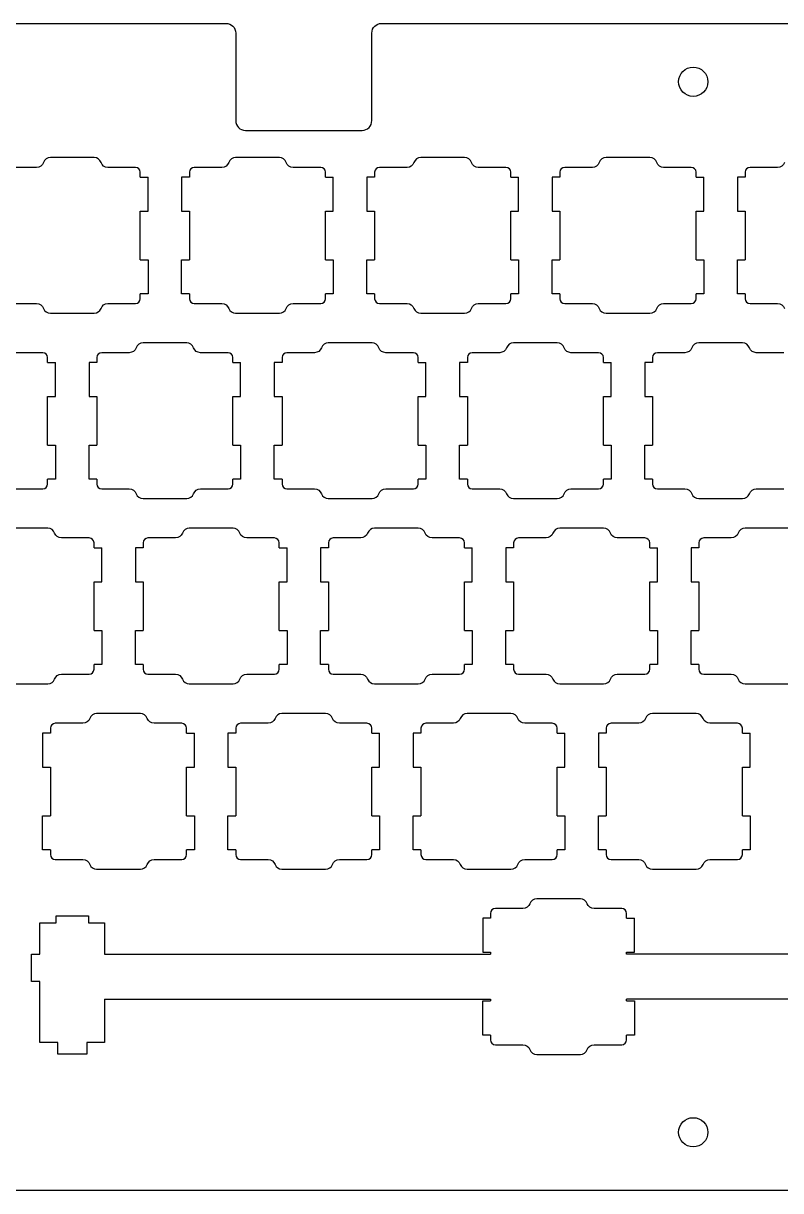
# Model space of a CAD drawing. Header units: millimetres. Extents: x 10 to 990, y 68 to 480.
# Drawn here: x 187.4 to 265.3, y 230 to 350 of the extents above; entities that cross this region are included whole.
import ezdxf

# ---------------------------------------------------------------- set-up
doc = ezdxf.new("R2010")
doc.units = ezdxf.units.MM
doc.header["$MEASUREMENT"] = 0

msp = doc.modelspace()

# ---------------------------------------------------------------- linework, layer by layer
for p, q in [((14.01, 350), (208.24, 350)), ((224.24, 350), (418.48, 350)), ((209.24, 349), (209.24, 340)), ((223.24, 340), (223.24, 349)), ((210.24, 339), (222.24, 339)), ((194.68, 336.2), (190.18, 336.2)), ((213.73, 336.2), (209.23, 336.2)), ((232.78, 336.2), (228.28, 336.2)), ((251.83, 336.2), (247.33, 336.2)), ((188.77, 335.2), (185.93, 335.2)), ((198.93, 335.2), (196.09, 335.2)), ((207.82, 335.2), (204.98, 335.2)), ((217.98, 335.2), (215.14, 335.2)), ((226.87, 335.2), (224.03, 335.2)), ((237.03, 335.2), (234.19, 335.2)), ((245.92, 335.2), (243.08, 335.2)), ((256.08, 335.2), (253.24, 335.2)), ((264.97, 335.2), (262.13, 335.2)), ((199.43, 334.2), (199.43, 334.7)), ((199.43, 334.2), (200.23, 334.2)), ((200.23, 330.7), (200.23, 334.2)), ((204.48, 334.2), (203.68, 334.2)), ((203.68, 334.2), (203.68, 330.7)), ((204.48, 334.7), (204.48, 334.2)), ((218.48, 334.2), (218.48, 334.7)), ((218.48, 334.2), (219.28, 334.2)), ((219.28, 330.7), (219.28, 334.2)), ((223.53, 334.2), (222.73, 334.2)), ((222.73, 334.2), (222.73, 330.7)), ((223.53, 334.7), (223.53, 334.2)), ((237.53, 334.2), (237.53, 334.7)), ((237.53, 334.2), (238.33, 334.2)), ((238.33, 330.7), (238.33, 334.2)), ((242.58, 334.2), (241.78, 334.2)), ((241.78, 334.2), (241.78, 330.7)), ((242.58, 334.7), (242.58, 334.2)), ((256.58, 334.2), (256.58, 334.7)), ((256.58, 334.2), (257.38, 334.2)), ((257.38, 330.7), (257.38, 334.2)), ((261.63, 334.2), (260.83, 334.2)), ((260.83, 334.2), (260.83, 330.7)), ((261.63, 334.7), (261.63, 334.2)), ((199.43, 325.7), (199.43, 330.7)), ((199.43, 330.7), (200.23, 330.7)), ((203.68, 330.7), (204.48, 330.7)), ((204.48, 330.7), (204.48, 325.7)), ((218.48, 325.7), (218.48, 330.7)), ((218.48, 330.7), (219.28, 330.7)), ((222.73, 330.7), (223.53, 330.7)), ((223.53, 330.7), (223.53, 325.7)), ((237.53, 325.7), (237.53, 330.7)), ((237.53, 330.7), (238.33, 330.7)), ((241.78, 330.7), (242.58, 330.7)), ((242.58, 330.7), (242.58, 325.7)), ((256.58, 325.7), (256.58, 330.7)), ((256.58, 330.7), (257.38, 330.7)), ((260.83, 330.7), (261.63, 330.7)), ((261.63, 330.7), (261.63, 325.7)), ((199.43, 325.7), (200.23, 325.7)), ((200.23, 325.7), (200.23, 322.2)), ((203.68, 322.2), (203.68, 325.7)), ((203.68, 325.7), (204.48, 325.7)), ((218.48, 325.7), (219.28, 325.7)), ((219.28, 325.7), (219.28, 322.2)), ((222.73, 322.2), (222.73, 325.7)), ((222.73, 325.7), (223.53, 325.7)), ((237.53, 325.7), (238.33, 325.7)), ((238.33, 325.7), (238.33, 322.2)), ((241.78, 322.2), (241.78, 325.7)), ((241.78, 325.7), (242.58, 325.7)), ((256.58, 325.7), (257.38, 325.7)), ((257.38, 325.7), (257.38, 322.2)), ((260.83, 322.2), (260.83, 325.7)), ((260.83, 325.7), (261.63, 325.7)), ((199.43, 321.7), (199.43, 322.2)), ((200.23, 322.2), (199.43, 322.2)), ((204.48, 322.2), (203.68, 322.2)), ((204.48, 322.2), (204.48, 321.7)), ((218.48, 321.7), (218.48, 322.2)), ((219.28, 322.2), (218.48, 322.2)), ((223.53, 322.2), (222.73, 322.2)), ((223.53, 322.2), (223.53, 321.7)), ((237.53, 321.7), (237.53, 322.2)), ((238.33, 322.2), (237.53, 322.2)), ((242.58, 322.2), (241.78, 322.2)), ((242.58, 322.2), (242.58, 321.7)), ((256.58, 321.7), (256.58, 322.2)), ((257.38, 322.2), (256.58, 322.2)), ((261.63, 322.2), (260.83, 322.2)), ((261.63, 322.2), (261.63, 321.7)), ((185.93, 321.2), (188.77, 321.2)), ((196.09, 321.2), (198.93, 321.2)), ((204.98, 321.2), (207.82, 321.2)), ((215.14, 321.2), (217.98, 321.2)), ((224.03, 321.2), (226.87, 321.2)), ((234.19, 321.2), (237.03, 321.2)), ((243.08, 321.2), (245.92, 321.2)), ((253.24, 321.2), (256.08, 321.2)), ((262.13, 321.2), (264.97, 321.2)), ((190.18, 320.2), (194.68, 320.2)), ((209.23, 320.2), (213.73, 320.2)), ((228.28, 320.2), (232.78, 320.2)), ((247.33, 320.2), (251.83, 320.2)), ((204.21, 317.15), (199.71, 317.15)), ((223.26, 317.15), (218.76, 317.15)), ((242.31, 317.15), (237.81, 317.15)), ((261.36, 317.15), (256.86, 317.15)), ((189.41, 316.15), (186.57, 316.15)), ((189.9, 315.15), (189.9, 315.65)), ((194.96, 315.65), (194.96, 315.15)), ((198.29, 316.15), (195.46, 316.15)), ((208.46, 316.15), (205.62, 316.15)), ((208.95, 315.15), (208.95, 315.65)), ((214.01, 315.65), (214.01, 315.15)), ((217.34, 316.15), (214.51, 316.15)), ((227.51, 316.15), (224.67, 316.15)), ((228, 315.15), (228, 315.65)), ((233.06, 315.65), (233.06, 315.15)), ((236.39, 316.15), (233.56, 316.15)), ((246.56, 316.15), (243.72, 316.15)), ((247.05, 315.15), (247.05, 315.65)), ((252.11, 315.65), (252.11, 315.15)), ((255.44, 316.15), (252.61, 316.15)), ((265.61, 316.15), (262.77, 316.15)), ((189.9, 315.15), (190.7, 315.15)), ((190.7, 311.65), (190.7, 315.15)), ((194.96, 315.15), (194.16, 315.15)), ((194.16, 315.15), (194.16, 311.65)), ((208.95, 315.15), (209.75, 315.15)), ((209.75, 311.65), (209.75, 315.15)), ((214.01, 315.15), (213.21, 315.15)), ((213.21, 315.15), (213.21, 311.65)), ((228, 315.15), (228.8, 315.15)), ((228.8, 311.65), (228.8, 315.15)), ((233.06, 315.15), (232.26, 315.15)), ((232.26, 315.15), (232.26, 311.65)), ((247.05, 315.15), (247.85, 315.15)), ((247.85, 311.65), (247.85, 315.15)), ((252.11, 315.15), (251.31, 315.15)), ((251.31, 315.15), (251.31, 311.65)), ((189.9, 306.65), (189.9, 311.65)), ((189.9, 311.65), (190.7, 311.65)), ((194.16, 311.65), (194.96, 311.65)), ((194.96, 311.65), (194.96, 306.65)), ((208.95, 306.65), (208.95, 311.65)), ((208.95, 311.65), (209.75, 311.65)), ((213.21, 311.65), (214.01, 311.65)), ((214.01, 311.65), (214.01, 306.65)), ((228, 306.65), (228, 311.65)), ((228, 311.65), (228.8, 311.65)), ((232.26, 311.65), (233.06, 311.65)), ((233.06, 311.65), (233.06, 306.65)), ((247.05, 306.65), (247.05, 311.65)), ((247.05, 311.65), (247.85, 311.65)), ((251.31, 311.65), (252.11, 311.65)), ((252.11, 311.65), (252.11, 306.65)), ((189.9, 306.65), (190.7, 306.65)), ((190.7, 306.65), (190.7, 303.15)), ((194.16, 303.15), (194.16, 306.65)), ((194.16, 306.65), (194.96, 306.65)), ((208.95, 306.65), (209.75, 306.65)), ((209.75, 306.65), (209.75, 303.15)), ((213.21, 303.15), (213.21, 306.65)), ((213.21, 306.65), (214.01, 306.65)), ((228, 306.65), (228.8, 306.65)), ((228.8, 306.65), (228.8, 303.15)), ((232.26, 303.15), (232.26, 306.65)), ((232.26, 306.65), (233.06, 306.65)), ((247.05, 306.65), (247.85, 306.65)), ((247.85, 306.65), (247.85, 303.15)), ((251.31, 303.15), (251.31, 306.65)), ((251.31, 306.65), (252.11, 306.65)), ((189.9, 302.65), (189.9, 303.15)), ((190.7, 303.15), (189.9, 303.15)), ((194.96, 303.15), (194.16, 303.15)), ((194.96, 303.15), (194.96, 302.65)), ((208.95, 302.65), (208.95, 303.15)), ((209.75, 303.15), (208.95, 303.15)), ((214.01, 303.15), (213.21, 303.15)), ((214.01, 303.15), (214.01, 302.65)), ((228, 302.65), (228, 303.15)), ((228.8, 303.15), (228, 303.15)), ((233.06, 303.15), (232.26, 303.15)), ((233.06, 303.15), (233.06, 302.65)), ((247.05, 302.65), (247.05, 303.15)), ((247.85, 303.15), (247.05, 303.15)), ((252.11, 303.15), (251.31, 303.15)), ((252.11, 303.15), (252.11, 302.65)), ((186.57, 302.15), (189.41, 302.15)), ((195.46, 302.15), (198.29, 302.15)), ((205.62, 302.15), (208.46, 302.15)), ((214.51, 302.15), (217.34, 302.15)), ((224.67, 302.15), (227.51, 302.15)), ((233.56, 302.15), (236.39, 302.15)), ((243.72, 302.15), (246.56, 302.15)), ((252.61, 302.15), (255.44, 302.15)), ((262.77, 302.15), (265.61, 302.15)), ((199.71, 301.15), (204.21, 301.15)), ((218.76, 301.15), (223.26, 301.15)), ((237.81, 301.15), (242.31, 301.15)), ((256.86, 301.15), (261.36, 301.15)), ((189.92, 298.1), (185.42, 298.1)), ((208.97, 298.1), (204.47, 298.1)), ((228.02, 298.1), (223.52, 298.1)), ((247.07, 298.1), (242.57, 298.1)), ((266.12, 298.1), (261.62, 298.1)), ((194.17, 297.1), (191.33, 297.1)), ((194.67, 296.1), (194.67, 296.6)), ((199.72, 296.6), (199.72, 296.1)), ((203.05, 297.1), (200.22, 297.1)), ((213.22, 297.1), (210.38, 297.1)), ((213.72, 296.1), (213.72, 296.6)), ((218.77, 296.6), (218.77, 296.1)), ((222.1, 297.1), (219.27, 297.1)), ((232.27, 297.1), (229.43, 297.1)), ((232.77, 296.1), (232.77, 296.6)), ((237.82, 296.6), (237.82, 296.1)), ((241.15, 297.1), (238.32, 297.1)), ((251.32, 297.1), (248.48, 297.1)), ((251.82, 296.1), (251.82, 296.6)), ((256.87, 296.6), (256.87, 296.1)), ((260.2, 297.1), (257.37, 297.1)), ((194.67, 296.1), (195.47, 296.1)), ((195.47, 292.6), (195.47, 296.1)), ((199.72, 296.1), (198.92, 296.1)), ((198.92, 296.1), (198.92, 292.6)), ((213.72, 296.1), (214.52, 296.1)), ((214.52, 292.6), (214.52, 296.1)), ((218.77, 296.1), (217.97, 296.1)), ((217.97, 296.1), (217.97, 292.6)), ((232.77, 296.1), (233.57, 296.1)), ((233.57, 292.6), (233.57, 296.1)), ((237.82, 296.1), (237.02, 296.1)), ((237.02, 296.1), (237.02, 292.6)), ((251.82, 296.1), (252.62, 296.1)), ((252.62, 292.6), (252.62, 296.1)), ((256.87, 296.1), (256.07, 296.1)), ((256.07, 296.1), (256.07, 292.6)), ((194.67, 287.6), (194.67, 292.6)), ((194.67, 292.6), (195.47, 292.6)), ((198.92, 292.6), (199.72, 292.6)), ((199.72, 292.6), (199.72, 287.6)), ((213.72, 287.6), (213.72, 292.6)), ((213.72, 292.6), (214.52, 292.6)), ((217.97, 292.6), (218.77, 292.6)), ((218.77, 292.6), (218.77, 287.6)), ((232.77, 287.6), (232.77, 292.6)), ((232.77, 292.6), (233.57, 292.6)), ((237.02, 292.6), (237.82, 292.6)), ((237.82, 292.6), (237.82, 287.6)), ((251.82, 287.6), (251.82, 292.6)), ((251.82, 292.6), (252.62, 292.6)), ((256.07, 292.6), (256.87, 292.6)), ((256.87, 292.6), (256.87, 287.6)), ((194.67, 287.6), (195.47, 287.6)), ((195.47, 287.6), (195.47, 284.1)), ((198.92, 284.1), (198.92, 287.6)), ((198.92, 287.6), (199.72, 287.6)), ((213.72, 287.6), (214.52, 287.6)), ((214.52, 287.6), (214.52, 284.1)), ((217.97, 284.1), (217.97, 287.6)), ((217.97, 287.6), (218.77, 287.6)), ((232.77, 287.6), (233.57, 287.6)), ((233.57, 287.6), (233.57, 284.1)), ((237.02, 284.1), (237.02, 287.6)), ((237.02, 287.6), (237.82, 287.6)), ((251.82, 287.6), (252.62, 287.6)), ((252.62, 287.6), (252.62, 284.1)), ((256.07, 284.1), (256.07, 287.6)), ((256.07, 287.6), (256.87, 287.6)), ((194.67, 283.6), (194.67, 284.1)), ((195.47, 284.1), (194.67, 284.1)), ((199.72, 284.1), (198.92, 284.1)), ((199.72, 284.1), (199.72, 283.6)), ((213.72, 283.6), (213.72, 284.1)), ((214.52, 284.1), (213.72, 284.1)), ((218.77, 284.1), (217.97, 284.1)), ((218.77, 284.1), (218.77, 283.6)), ((232.77, 283.6), (232.77, 284.1)), ((233.57, 284.1), (232.77, 284.1)), ((237.82, 284.1), (237.02, 284.1)), ((237.82, 284.1), (237.82, 283.6)), ((251.82, 283.6), (251.82, 284.1)), ((252.62, 284.1), (251.82, 284.1)), ((256.87, 284.1), (256.07, 284.1)), ((256.87, 284.1), (256.87, 283.6)), ((185.42, 282.1), (189.92, 282.1)), ((191.33, 283.1), (194.17, 283.1)), ((200.22, 283.1), (203.05, 283.1)), ((204.47, 282.1), (208.97, 282.1)), ((210.38, 283.1), (213.22, 283.1)), ((219.27, 283.1), (222.1, 283.1)), ((223.52, 282.1), (228.02, 282.1)), ((229.43, 283.1), (232.27, 283.1)), ((238.32, 283.1), (241.15, 283.1)), ((242.57, 282.1), (247.07, 282.1)), ((248.48, 283.1), (251.32, 283.1)), ((257.37, 283.1), (260.2, 283.1)), ((261.62, 282.1), (266.12, 282.1)), ((199.44, 279.05), (194.94, 279.05)), ((218.49, 279.05), (213.99, 279.05)), ((237.54, 279.05), (233.04, 279.05)), ((256.59, 279.05), (252.09, 279.05)), ((190.19, 277.55), (190.19, 277.05)), ((193.53, 278.05), (190.69, 278.05)), ((203.69, 278.05), (200.86, 278.05)), ((204.19, 277.05), (204.19, 277.55)), ((209.24, 277.55), (209.24, 277.05)), ((212.58, 278.05), (209.74, 278.05)), ((222.74, 278.05), (219.91, 278.05)), ((223.24, 277.05), (223.24, 277.55)), ((228.29, 277.55), (228.29, 277.05)), ((231.63, 278.05), (228.79, 278.05)), ((241.79, 278.05), (238.96, 278.05)), ((242.29, 277.05), (242.29, 277.55)), ((247.34, 277.55), (247.34, 277.05)), ((250.68, 278.05), (247.84, 278.05)), ((260.84, 278.05), (258.01, 278.05)), ((261.34, 277.05), (261.34, 277.55)), ((190.19, 277.05), (189.39, 277.05)), ((189.39, 277.05), (189.39, 273.55)), ((204.19, 277.05), (204.99, 277.05)), ((204.99, 273.55), (204.99, 277.05)), ((209.24, 277.05), (208.44, 277.05)), ((208.44, 277.05), (208.44, 273.55)), ((223.24, 277.05), (224.04, 277.05)), ((224.04, 273.55), (224.04, 277.05)), ((228.29, 277.05), (227.49, 277.05)), ((227.49, 277.05), (227.49, 273.55)), ((242.29, 277.05), (243.09, 277.05)), ((243.09, 273.55), (243.09, 277.05)), ((247.34, 277.05), (246.54, 277.05)), ((246.54, 277.05), (246.54, 273.55)), ((261.34, 277.05), (262.14, 277.05)), ((262.14, 273.55), (262.14, 277.05)), ((189.39, 273.55), (190.19, 273.55)), ((190.19, 273.55), (190.19, 268.55)), ((204.19, 268.55), (204.19, 273.55)), ((204.19, 273.55), (204.99, 273.55)), ((208.44, 273.55), (209.24, 273.55)), ((209.24, 273.55), (209.24, 268.55)), ((223.24, 268.55), (223.24, 273.55)), ((223.24, 273.55), (224.04, 273.55)), ((227.49, 273.55), (228.29, 273.55)), ((228.29, 273.55), (228.29, 268.55)), ((242.29, 268.55), (242.29, 273.55)), ((242.29, 273.55), (243.09, 273.55)), ((246.54, 273.55), (247.34, 273.55)), ((247.34, 273.55), (247.34, 268.55)), ((261.34, 268.55), (261.34, 273.55)), ((261.34, 273.55), (262.14, 273.55)), ((189.39, 265.05), (189.39, 268.55)), ((189.39, 268.55), (190.19, 268.55)), ((204.19, 268.55), (204.99, 268.55)), ((204.99, 268.55), (204.99, 265.05)), ((208.44, 265.05), (208.44, 268.55)), ((208.44, 268.55), (209.24, 268.55)), ((223.24, 268.55), (224.04, 268.55)), ((224.04, 268.55), (224.04, 265.05)), ((227.49, 265.05), (227.49, 268.55)), ((227.49, 268.55), (228.29, 268.55)), ((242.29, 268.55), (243.09, 268.55)), ((243.09, 268.55), (243.09, 265.05)), ((246.54, 265.05), (246.54, 268.55)), ((246.54, 268.55), (247.34, 268.55)), ((261.34, 268.55), (262.14, 268.55)), ((262.14, 268.55), (262.14, 265.05)), ((190.19, 265.05), (189.39, 265.05)), ((190.19, 265.05), (190.19, 264.55)), ((190.69, 264.05), (193.53, 264.05)), ((200.86, 264.05), (203.69, 264.05)), ((204.19, 264.55), (204.19, 265.05)), ((204.99, 265.05), (204.19, 265.05)), ((209.24, 265.05), (208.44, 265.05)), ((209.24, 265.05), (209.24, 264.55)), ((209.74, 264.05), (212.58, 264.05)), ((219.91, 264.05), (222.74, 264.05)), ((223.24, 264.55), (223.24, 265.05)), ((224.04, 265.05), (223.24, 265.05)), ((228.29, 265.05), (227.49, 265.05)), ((228.29, 265.05), (228.29, 264.55)), ((228.79, 264.05), (231.63, 264.05)), ((238.96, 264.05), (241.79, 264.05)), ((242.29, 264.55), (242.29, 265.05)), ((243.09, 265.05), (242.29, 265.05)), ((247.34, 265.05), (246.54, 265.05)), ((247.34, 265.05), (247.34, 264.55)), ((247.84, 264.05), (250.68, 264.05)), ((258.01, 264.05), (260.84, 264.05)), ((261.34, 264.55), (261.34, 265.05)), ((262.14, 265.05), (261.34, 265.05)), ((194.94, 263.05), (199.44, 263.05)), ((213.99, 263.05), (218.49, 263.05)), ((233.04, 263.05), (237.54, 263.05)), ((252.09, 263.05), (256.59, 263.05)), ((244.69, 260.01), (240.19, 260.01)), ((190.79, 257.54), (190.79, 258.25)), ((190.79, 258.25), (194.09, 258.25)), ((194.09, 258.25), (194.09, 257.54)), ((235.44, 258.01), (234.64, 258.01)), ((234.64, 258.01), (234.64, 254.51)), ((235.44, 258.51), (235.44, 258.01)), ((238.77, 259.01), (235.94, 259.01)), ((248.94, 259.01), (246.1, 259.01)), ((249.44, 258.01), (249.44, 258.51)), ((249.44, 258.01), (250.24, 258.01)), ((250.24, 254.51), (250.24, 258.01)), ((234.64, 254.51), (235.44, 254.51)), ((235.44, 254.51), (235.44, 254.31)), ((249.44, 254.51), (250.24, 254.51)), ((249.44, 254.31), (249.44, 254.51)), ((195.76, 254.31), (235.44, 254.31)), ((289.11, 254.31), (249.44, 254.31)), ((195.76, 249.71), (235.44, 249.71)), ((235.44, 249.71), (235.44, 249.51)), ((249.44, 249.51), (249.44, 249.71)), ((289.11, 249.71), (249.44, 249.71)), ((234.64, 246.01), (234.64, 249.51)), ((234.64, 249.51), (235.44, 249.51)), ((249.44, 249.51), (250.24, 249.51)), ((250.24, 249.51), (250.24, 246.01)), ((235.44, 246.01), (234.64, 246.01)), ((235.44, 246.01), (235.44, 245.51)), ((249.44, 245.51), (249.44, 246.01)), ((250.24, 246.01), (249.44, 246.01)), ((235.94, 245.01), (238.77, 245.01)), ((246.1, 245.01), (248.94, 245.01)), ((240.19, 244.01), (244.69, 244.01)), ((418.48, 230.01), (14.01, 230.01))]:
    msp.add_line(p, q)
for points in [[(195.76, 249.71), (195.76, 245.24), (193.94, 245.24), (193.94, 244.04), (190.94, 244.04), (190.94, 245.24), (189.11, 245.24), (189.11, 251.51), (188.24, 251.51), (188.24, 254.31), (189.11, 254.31), (189.11, 257.54), (190.79, 257.54)], [(194.09, 257.54), (195.76, 257.54), (195.76, 254.31)]]:
    msp.add_lwpolyline(points)
for points in [[(208.24, 350), (208.8, 350), (209.24, 349.56), (209.24, 349)], [(223.24, 349), (223.24, 349.56), (223.69, 350), (224.24, 350)], [(209.24, 340), (209.24, 339.45), (209.69, 339), (210.24, 339)], [(222.24, 339), (222.8, 339), (223.24, 339.45), (223.24, 340)], [(190.18, 336.2), (189.86, 336.2), (189.58, 336), (189.47, 335.7)], [(195.39, 335.7), (195.28, 336), (195, 336.2), (194.68, 336.2)], [(209.23, 336.2), (208.91, 336.2), (208.63, 336), (208.52, 335.7)], [(214.44, 335.7), (214.33, 336), (214.05, 336.2), (213.73, 336.2)], [(228.28, 336.2), (227.96, 336.2), (227.68, 336), (227.57, 335.7)], [(233.49, 335.7), (233.38, 336), (233.1, 336.2), (232.78, 336.2)], [(247.33, 336.2), (247.01, 336.2), (246.73, 336), (246.62, 335.7)], [(252.54, 335.7), (252.43, 336), (252.15, 336.2), (251.83, 336.2)], [(189.47, 335.7), (189.37, 335.4), (189.08, 335.2), (188.77, 335.2)], [(196.09, 335.2), (195.78, 335.2), (195.49, 335.4), (195.39, 335.7)], [(199.43, 334.7), (199.43, 334.98), (199.21, 335.2), (198.93, 335.2)], [(204.98, 335.2), (204.7, 335.2), (204.48, 334.98), (204.48, 334.7)], [(208.52, 335.7), (208.42, 335.4), (208.13, 335.2), (207.82, 335.2)], [(215.14, 335.2), (214.83, 335.2), (214.54, 335.4), (214.44, 335.7)], [(218.48, 334.7), (218.48, 334.98), (218.26, 335.2), (217.98, 335.2)], [(224.03, 335.2), (223.75, 335.2), (223.53, 334.98), (223.53, 334.7)], [(227.57, 335.7), (227.47, 335.4), (227.18, 335.2), (226.87, 335.2)], [(234.19, 335.2), (233.88, 335.2), (233.59, 335.4), (233.49, 335.7)], [(237.53, 334.7), (237.53, 334.98), (237.31, 335.2), (237.03, 335.2)], [(243.08, 335.2), (242.8, 335.2), (242.58, 334.98), (242.58, 334.7)], [(246.62, 335.7), (246.52, 335.4), (246.23, 335.2), (245.92, 335.2)], [(253.24, 335.2), (252.93, 335.2), (252.64, 335.4), (252.54, 335.7)], [(256.58, 334.7), (256.58, 334.98), (256.36, 335.2), (256.08, 335.2)], [(262.13, 335.2), (261.85, 335.2), (261.63, 334.98), (261.63, 334.7)], [(265.67, 335.7), (265.57, 335.4), (265.28, 335.2), (264.97, 335.2)], [(198.93, 321.2), (199.21, 321.2), (199.43, 321.43), (199.43, 321.7)], [(204.48, 321.7), (204.48, 321.43), (204.7, 321.2), (204.98, 321.2)], [(217.98, 321.2), (218.26, 321.2), (218.48, 321.43), (218.48, 321.7)], [(223.53, 321.7), (223.53, 321.43), (223.75, 321.2), (224.03, 321.2)], [(237.03, 321.2), (237.31, 321.2), (237.53, 321.43), (237.53, 321.7)], [(242.58, 321.7), (242.58, 321.43), (242.8, 321.2), (243.08, 321.2)], [(256.08, 321.2), (256.36, 321.2), (256.58, 321.43), (256.58, 321.7)], [(261.63, 321.7), (261.63, 321.43), (261.85, 321.2), (262.13, 321.2)], [(188.77, 321.2), (189.08, 321.2), (189.37, 321), (189.47, 320.7)], [(189.47, 320.7), (189.58, 320.4), (189.86, 320.2), (190.18, 320.2)], [(194.68, 320.2), (195, 320.2), (195.28, 320.4), (195.39, 320.7)], [(195.39, 320.7), (195.49, 321), (195.78, 321.2), (196.09, 321.2)], [(207.82, 321.2), (208.13, 321.2), (208.42, 321), (208.52, 320.7)], [(208.52, 320.7), (208.63, 320.4), (208.91, 320.2), (209.23, 320.2)], [(213.73, 320.2), (214.05, 320.2), (214.33, 320.4), (214.44, 320.7)], [(214.44, 320.7), (214.54, 321), (214.83, 321.2), (215.14, 321.2)], [(226.87, 321.2), (227.18, 321.2), (227.47, 321), (227.57, 320.7)], [(227.57, 320.7), (227.68, 320.4), (227.96, 320.2), (228.28, 320.2)], [(232.78, 320.2), (233.1, 320.2), (233.38, 320.4), (233.49, 320.7)], [(233.49, 320.7), (233.59, 321), (233.88, 321.2), (234.19, 321.2)], [(245.92, 321.2), (246.23, 321.2), (246.52, 321), (246.62, 320.7)], [(246.62, 320.7), (246.73, 320.4), (247.01, 320.2), (247.33, 320.2)], [(251.83, 320.2), (252.15, 320.2), (252.43, 320.4), (252.54, 320.7)], [(252.54, 320.7), (252.64, 321), (252.93, 321.2), (253.24, 321.2)], [(264.97, 321.2), (265.28, 321.2), (265.57, 321), (265.67, 320.7)], [(199.71, 317.15), (199.39, 317.15), (199.1, 316.95), (199, 316.65)], [(204.91, 316.65), (204.81, 316.95), (204.52, 317.15), (204.21, 317.15)], [(218.76, 317.15), (218.44, 317.15), (218.15, 316.95), (218.05, 316.65)], [(223.96, 316.65), (223.86, 316.95), (223.57, 317.15), (223.26, 317.15)], [(237.81, 317.15), (237.49, 317.15), (237.2, 316.95), (237.1, 316.65)], [(243.01, 316.65), (242.91, 316.95), (242.62, 317.15), (242.31, 317.15)], [(256.86, 317.15), (256.54, 317.15), (256.25, 316.95), (256.15, 316.65)], [(262.06, 316.65), (261.96, 316.95), (261.67, 317.15), (261.36, 317.15)], [(189.9, 315.65), (189.9, 315.93), (189.68, 316.15), (189.41, 316.15)], [(195.46, 316.15), (195.18, 316.15), (194.96, 315.93), (194.96, 315.65)], [(199, 316.65), (198.89, 316.35), (198.61, 316.15), (198.29, 316.15)], [(205.62, 316.15), (205.3, 316.15), (205.02, 316.35), (204.91, 316.65)], [(208.95, 315.65), (208.95, 315.93), (208.73, 316.15), (208.46, 316.15)], [(214.51, 316.15), (214.23, 316.15), (214.01, 315.93), (214.01, 315.65)], [(218.05, 316.65), (217.94, 316.35), (217.66, 316.15), (217.34, 316.15)], [(224.67, 316.15), (224.35, 316.15), (224.07, 316.35), (223.96, 316.65)], [(228, 315.65), (228, 315.93), (227.78, 316.15), (227.51, 316.15)], [(233.56, 316.15), (233.28, 316.15), (233.06, 315.93), (233.06, 315.65)], [(237.1, 316.65), (236.99, 316.35), (236.71, 316.15), (236.39, 316.15)], [(243.72, 316.15), (243.4, 316.15), (243.12, 316.35), (243.01, 316.65)], [(247.05, 315.65), (247.05, 315.93), (246.83, 316.15), (246.56, 316.15)], [(252.61, 316.15), (252.33, 316.15), (252.11, 315.93), (252.11, 315.65)], [(256.15, 316.65), (256.04, 316.35), (255.76, 316.15), (255.44, 316.15)], [(262.77, 316.15), (262.45, 316.15), (262.17, 316.35), (262.06, 316.65)], [(189.41, 302.15), (189.68, 302.15), (189.9, 302.38), (189.9, 302.65)], [(194.96, 302.65), (194.96, 302.38), (195.18, 302.15), (195.46, 302.15)], [(208.46, 302.15), (208.73, 302.15), (208.95, 302.38), (208.95, 302.65)], [(214.01, 302.65), (214.01, 302.38), (214.23, 302.15), (214.51, 302.15)], [(227.51, 302.15), (227.78, 302.15), (228, 302.38), (228, 302.65)], [(233.06, 302.65), (233.06, 302.38), (233.28, 302.15), (233.56, 302.15)], [(246.56, 302.15), (246.83, 302.15), (247.05, 302.38), (247.05, 302.65)], [(252.11, 302.65), (252.11, 302.38), (252.33, 302.15), (252.61, 302.15)], [(198.29, 302.15), (198.61, 302.15), (198.89, 301.95), (199, 301.65)], [(199, 301.65), (199.1, 301.35), (199.39, 301.15), (199.71, 301.15)], [(204.21, 301.15), (204.52, 301.15), (204.81, 301.35), (204.91, 301.65)], [(204.91, 301.65), (205.02, 301.95), (205.3, 302.15), (205.62, 302.15)], [(217.34, 302.15), (217.66, 302.15), (217.94, 301.95), (218.05, 301.65)], [(218.05, 301.65), (218.15, 301.35), (218.44, 301.15), (218.76, 301.15)], [(223.26, 301.15), (223.57, 301.15), (223.86, 301.35), (223.96, 301.65)], [(223.96, 301.65), (224.07, 301.95), (224.35, 302.15), (224.67, 302.15)], [(236.39, 302.15), (236.71, 302.15), (236.99, 301.95), (237.1, 301.65)], [(237.1, 301.65), (237.2, 301.35), (237.49, 301.15), (237.81, 301.15)], [(242.31, 301.15), (242.62, 301.15), (242.91, 301.35), (243.01, 301.65)], [(243.01, 301.65), (243.12, 301.95), (243.4, 302.15), (243.72, 302.15)], [(255.44, 302.15), (255.76, 302.15), (256.04, 301.95), (256.15, 301.65)], [(256.15, 301.65), (256.25, 301.35), (256.54, 301.15), (256.86, 301.15)], [(261.36, 301.15), (261.67, 301.15), (261.96, 301.35), (262.06, 301.65)], [(262.06, 301.65), (262.17, 301.95), (262.45, 302.15), (262.77, 302.15)], [(190.62, 297.6), (190.52, 297.9), (190.24, 298.1), (189.92, 298.1)], [(191.33, 297.1), (191.01, 297.1), (190.73, 297.3), (190.62, 297.6)], [(203.76, 297.6), (203.65, 297.3), (203.37, 297.1), (203.05, 297.1)], [(204.47, 298.1), (204.15, 298.1), (203.87, 297.9), (203.76, 297.6)], [(209.67, 297.6), (209.57, 297.9), (209.29, 298.1), (208.97, 298.1)], [(210.38, 297.1), (210.06, 297.1), (209.78, 297.3), (209.67, 297.6)], [(222.81, 297.6), (222.7, 297.3), (222.42, 297.1), (222.1, 297.1)], [(223.52, 298.1), (223.2, 298.1), (222.92, 297.9), (222.81, 297.6)], [(228.72, 297.6), (228.62, 297.9), (228.34, 298.1), (228.02, 298.1)], [(229.43, 297.1), (229.11, 297.1), (228.83, 297.3), (228.72, 297.6)], [(241.86, 297.6), (241.75, 297.3), (241.47, 297.1), (241.15, 297.1)], [(242.57, 298.1), (242.25, 298.1), (241.97, 297.9), (241.86, 297.6)], [(247.77, 297.6), (247.67, 297.9), (247.39, 298.1), (247.07, 298.1)], [(248.48, 297.1), (248.16, 297.1), (247.88, 297.3), (247.77, 297.6)], [(260.91, 297.6), (260.8, 297.3), (260.52, 297.1), (260.2, 297.1)], [(261.62, 298.1), (261.3, 298.1), (261.02, 297.9), (260.91, 297.6)], [(194.67, 296.6), (194.67, 296.88), (194.44, 297.1), (194.17, 297.1)], [(200.22, 297.1), (199.94, 297.1), (199.72, 296.88), (199.72, 296.6)], [(213.72, 296.6), (213.72, 296.88), (213.49, 297.1), (213.22, 297.1)], [(219.27, 297.1), (218.99, 297.1), (218.77, 296.88), (218.77, 296.6)], [(232.77, 296.6), (232.77, 296.88), (232.54, 297.1), (232.27, 297.1)], [(238.32, 297.1), (238.04, 297.1), (237.82, 296.88), (237.82, 296.6)], [(251.82, 296.6), (251.82, 296.88), (251.59, 297.1), (251.32, 297.1)], [(257.37, 297.1), (257.09, 297.1), (256.87, 296.88), (256.87, 296.6)], [(194.17, 283.1), (194.44, 283.1), (194.67, 283.33), (194.67, 283.6)], [(199.72, 283.6), (199.72, 283.33), (199.94, 283.1), (200.22, 283.1)], [(213.22, 283.1), (213.49, 283.1), (213.72, 283.33), (213.72, 283.6)], [(218.77, 283.6), (218.77, 283.33), (218.99, 283.1), (219.27, 283.1)], [(232.27, 283.1), (232.54, 283.1), (232.77, 283.33), (232.77, 283.6)], [(237.82, 283.6), (237.82, 283.33), (238.04, 283.1), (238.32, 283.1)], [(251.32, 283.1), (251.59, 283.1), (251.82, 283.33), (251.82, 283.6)], [(256.87, 283.6), (256.87, 283.33), (257.09, 283.1), (257.37, 283.1)], [(189.92, 282.1), (190.24, 282.1), (190.52, 282.3), (190.62, 282.6)], [(190.62, 282.6), (190.73, 282.9), (191.01, 283.1), (191.33, 283.1)], [(203.05, 283.1), (203.37, 283.1), (203.65, 282.9), (203.76, 282.6)], [(203.76, 282.6), (203.87, 282.3), (204.15, 282.1), (204.47, 282.1)], [(208.97, 282.1), (209.29, 282.1), (209.57, 282.3), (209.67, 282.6)], [(209.67, 282.6), (209.78, 282.9), (210.06, 283.1), (210.38, 283.1)], [(222.1, 283.1), (222.42, 283.1), (222.7, 282.9), (222.81, 282.6)], [(222.81, 282.6), (222.92, 282.3), (223.2, 282.1), (223.52, 282.1)], [(228.02, 282.1), (228.34, 282.1), (228.62, 282.3), (228.72, 282.6)], [(228.72, 282.6), (228.83, 282.9), (229.11, 283.1), (229.43, 283.1)], [(241.15, 283.1), (241.47, 283.1), (241.75, 282.9), (241.86, 282.6)], [(241.86, 282.6), (241.97, 282.3), (242.25, 282.1), (242.57, 282.1)], [(247.07, 282.1), (247.39, 282.1), (247.67, 282.3), (247.77, 282.6)], [(247.77, 282.6), (247.88, 282.9), (248.16, 283.1), (248.48, 283.1)], [(260.2, 283.1), (260.52, 283.1), (260.8, 282.9), (260.91, 282.6)], [(260.91, 282.6), (261.02, 282.3), (261.3, 282.1), (261.62, 282.1)], [(194.24, 278.55), (194.13, 278.25), (193.85, 278.05), (193.53, 278.05)], [(194.94, 279.05), (194.62, 279.05), (194.34, 278.85), (194.24, 278.55)], [(200.15, 278.55), (200.04, 278.85), (199.76, 279.05), (199.44, 279.05)], [(200.86, 278.05), (200.54, 278.05), (200.26, 278.25), (200.15, 278.55)], [(213.29, 278.55), (213.18, 278.25), (212.9, 278.05), (212.58, 278.05)], [(213.99, 279.05), (213.67, 279.05), (213.39, 278.85), (213.29, 278.55)], [(219.2, 278.55), (219.09, 278.85), (218.81, 279.05), (218.49, 279.05)], [(219.91, 278.05), (219.59, 278.05), (219.31, 278.25), (219.2, 278.55)], [(232.34, 278.55), (232.23, 278.25), (231.95, 278.05), (231.63, 278.05)], [(233.04, 279.05), (232.72, 279.05), (232.44, 278.85), (232.34, 278.55)], [(238.25, 278.55), (238.14, 278.85), (237.86, 279.05), (237.54, 279.05)], [(238.96, 278.05), (238.64, 278.05), (238.36, 278.25), (238.25, 278.55)], [(251.39, 278.55), (251.28, 278.25), (251, 278.05), (250.68, 278.05)], [(252.09, 279.05), (251.77, 279.05), (251.49, 278.85), (251.39, 278.55)], [(257.3, 278.55), (257.19, 278.85), (256.91, 279.05), (256.59, 279.05)], [(258.01, 278.05), (257.69, 278.05), (257.41, 278.25), (257.3, 278.55)], [(190.69, 278.05), (190.42, 278.05), (190.19, 277.83), (190.19, 277.55)], [(204.19, 277.55), (204.19, 277.83), (203.97, 278.05), (203.69, 278.05)], [(209.74, 278.05), (209.47, 278.05), (209.24, 277.83), (209.24, 277.55)], [(223.24, 277.55), (223.24, 277.83), (223.02, 278.05), (222.74, 278.05)], [(228.79, 278.05), (228.52, 278.05), (228.29, 277.83), (228.29, 277.55)], [(242.29, 277.55), (242.29, 277.83), (242.07, 278.05), (241.79, 278.05)], [(247.84, 278.05), (247.57, 278.05), (247.34, 277.83), (247.34, 277.55)], [(261.34, 277.55), (261.34, 277.83), (261.12, 278.05), (260.84, 278.05)], [(190.19, 264.55), (190.19, 264.28), (190.42, 264.05), (190.69, 264.05)], [(193.53, 264.05), (193.85, 264.05), (194.13, 263.85), (194.24, 263.55)], [(200.15, 263.55), (200.26, 263.85), (200.54, 264.05), (200.86, 264.05)], [(203.69, 264.05), (203.97, 264.05), (204.19, 264.28), (204.19, 264.55)], [(209.24, 264.55), (209.24, 264.28), (209.47, 264.05), (209.74, 264.05)], [(212.58, 264.05), (212.9, 264.05), (213.18, 263.85), (213.29, 263.55)], [(219.2, 263.55), (219.31, 263.85), (219.59, 264.05), (219.91, 264.05)], [(222.74, 264.05), (223.02, 264.05), (223.24, 264.28), (223.24, 264.55)], [(228.29, 264.55), (228.29, 264.28), (228.52, 264.05), (228.79, 264.05)], [(231.63, 264.05), (231.95, 264.05), (232.23, 263.85), (232.34, 263.55)], [(238.25, 263.55), (238.36, 263.85), (238.64, 264.05), (238.96, 264.05)], [(241.79, 264.05), (242.07, 264.05), (242.29, 264.28), (242.29, 264.55)], [(247.34, 264.55), (247.34, 264.28), (247.57, 264.05), (247.84, 264.05)], [(250.68, 264.05), (251, 264.05), (251.28, 263.85), (251.39, 263.55)], [(257.3, 263.55), (257.41, 263.85), (257.69, 264.05), (258.01, 264.05)], [(260.84, 264.05), (261.12, 264.05), (261.34, 264.28), (261.34, 264.55)], [(194.24, 263.55), (194.34, 263.25), (194.62, 263.05), (194.94, 263.05)], [(199.44, 263.05), (199.76, 263.05), (200.04, 263.25), (200.15, 263.55)], [(213.29, 263.55), (213.39, 263.25), (213.67, 263.05), (213.99, 263.05)], [(218.49, 263.05), (218.81, 263.05), (219.09, 263.25), (219.2, 263.55)], [(232.34, 263.55), (232.44, 263.25), (232.72, 263.05), (233.04, 263.05)], [(237.54, 263.05), (237.86, 263.05), (238.14, 263.25), (238.25, 263.55)], [(251.39, 263.55), (251.49, 263.25), (251.77, 263.05), (252.09, 263.05)], [(256.59, 263.05), (256.91, 263.05), (257.19, 263.25), (257.3, 263.55)], [(239.48, 259.51), (239.37, 259.21), (239.09, 259.01), (238.77, 259.01)], [(240.19, 260.01), (239.87, 260.01), (239.59, 259.81), (239.48, 259.51)], [(245.39, 259.51), (245.29, 259.81), (245, 260.01), (244.69, 260.01)], [(246.1, 259.01), (245.78, 259.01), (245.5, 259.21), (245.39, 259.51)], [(235.94, 259.01), (235.66, 259.01), (235.44, 258.79), (235.44, 258.51)], [(249.44, 258.51), (249.44, 258.79), (249.21, 259.01), (248.94, 259.01)], [(235.44, 245.51), (235.44, 245.23), (235.66, 245.01), (235.94, 245.01)], [(238.77, 245.01), (239.09, 245.01), (239.37, 244.81), (239.48, 244.51)], [(245.39, 244.51), (245.5, 244.81), (245.78, 245.01), (246.1, 245.01)], [(248.94, 245.01), (249.21, 245.01), (249.44, 245.23), (249.44, 245.51)], [(239.48, 244.51), (239.59, 244.21), (239.87, 244.01), (240.19, 244.01)], [(244.69, 244.01), (245, 244.01), (245.29, 244.21), (245.39, 244.51)]]:
    msp.add_open_spline(points, degree=3)
for points in [[(257.79, 344), (257.79, 344.83), (257.12, 345.5), (256.29, 345.5), (255.46, 345.5), (254.79, 344.83), (254.79, 343.18), (255.46, 342.5), (256.29, 342.5), (257.12, 342.5), (257.79, 343.18), (257.79, 344)], [(257.79, 236.01), (257.79, 236.84), (257.12, 237.51), (256.29, 237.51), (255.46, 237.51), (254.79, 236.84), (254.79, 235.18), (255.46, 234.51), (256.29, 234.51), (257.12, 234.51), (257.79, 235.18), (257.79, 236.01)]]:
    msp.add_open_spline(points, degree=3, knots=[0, 0, 0, 0, 1, 1, 1, 2, 2, 3, 3, 3, 4, 4, 4, 4])

doc.saveas('drawing.dxf')
